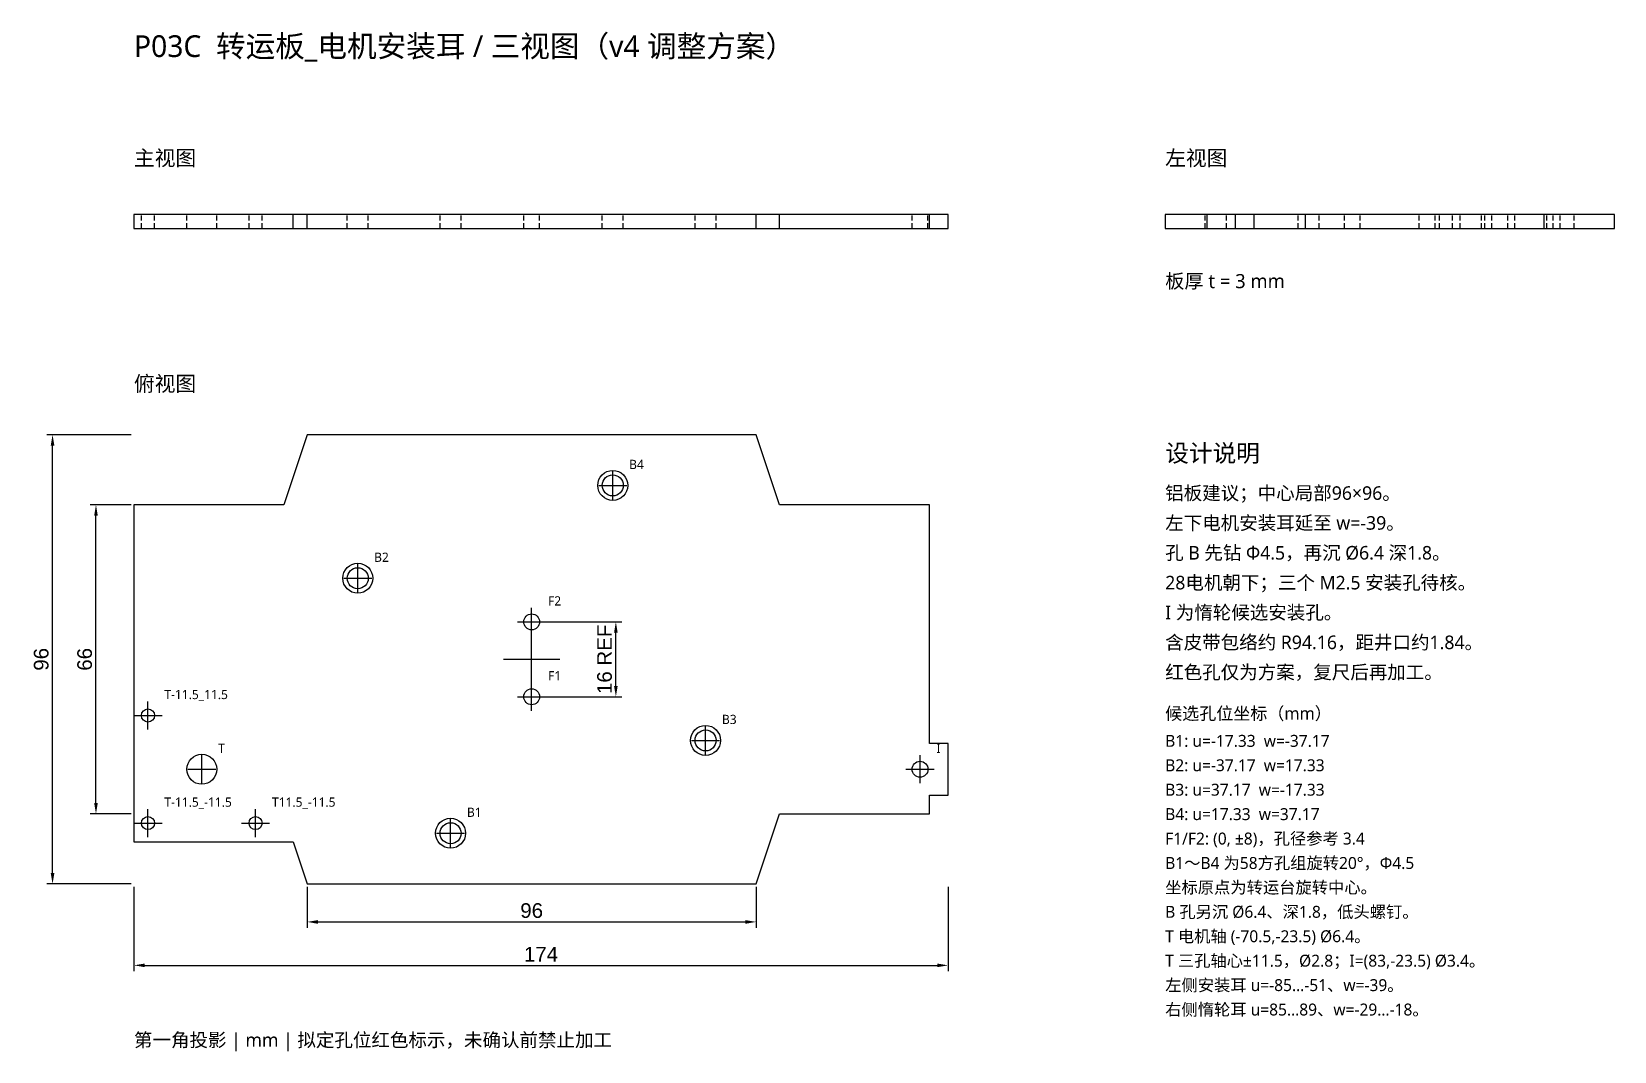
# Model space of a CAD drawing. Header units: millimetres. Extents: x 30 to 369, y 16 to 234.
import ezdxf

# ---------------------------------------------------------------- set-up
doc = ezdxf.new("R2010")
doc.units = ezdxf.units.MM
doc.linetypes.add('HIDDEN2', pattern=[4.7625, 3.175, -1.5875])
for name, color, linetype in [('CENTER', 4, 'Continuous'), ('DIMENSIONS', 3, 'Continuous'), ('NOTES', 7, 'Continuous'), ('OUTLINE', 7, 'Continuous'), ('PROPOSED_HIDDEN', 1, 'HIDDEN2'), ('PROPOSED_HOLES', 1, 'Continuous')]:
    doc.layers.add(name, color=color, linetype=linetype)
doc.styles.add('CN_NOTES', font='Microsoft YaHei.ttf')
doc.styles.get("Standard").update_dxf_attribs({"font": 'arial.ttf'})
doc.dimstyles.new('ISO-25', dxfattribs={"dimtxt": 2.5, "dimasz": 2.5, "dimexe": 1.25, "dimexo": 0.625, "dimtad": 1, "dimtxsty": 'Standard', "dimcen": 2.5, "dimadec": 0, "dimazin": 0, "dimtfac": 1, "dimtmove": 0, "dimatfit": 3, "dimfxl": 1, "dimarcsym": 0})

# ---------------------------------------------------------------- blocks, each defined once
blk = doc.blocks.new('*D1')
at = {"layer": 'Defpoints', "color": 0, "transparency": 16777216}
for p in [(52.2, 52.2), (226.2, 52.2), (226.2, 34.8)]:
    blk.add_point(p, dxfattribs=at)
at = {"layer": 'DIMENSIONS', "color": 0, "lineweight": -2, "transparency": 16777216}
for p, q in [((52.2, 51.58), (52.2, 33.55)), ((226.2, 51.58), (226.2, 33.55)), ((54.52, 34.8), (223.88, 34.8))]:
    blk.add_line(p, q, dxfattribs=at)
at = {"layer": 'DIMENSIONS', "color": 0, "transparency": 16777216}
for points in [[(54.52, 35.19), (54.52, 34.41), (52.2, 34.8)], [(223.88, 35.19), (223.88, 34.41), (226.2, 34.8)]]:
    blk.add_solid(points, dxfattribs=at)
at = {"layer": 'DIMENSIONS', "color": 0, "transparency": 16777216, "insert": (139.2, 37.18), "char_height": 3.132, "attachment_point": 5}
blk.add_mtext('174', dxfattribs=at)
blk = doc.blocks.new('*D2')
at = {"layer": 'Defpoints', "color": 0, "transparency": 16777216}
for p in [(34.8, 148.2), (52.2, 148.2), (52.2, 52.2)]:
    blk.add_point(p, dxfattribs=at)
at = {"layer": 'DIMENSIONS', "color": 0, "lineweight": -2, "transparency": 16777216}
for p, q in [((51.58, 148.2), (33.55, 148.2)), ((34.8, 54.52), (34.8, 145.88)), ((51.58, 52.2), (33.55, 52.2))]:
    blk.add_line(p, q, dxfattribs=at)
at = {"layer": 'DIMENSIONS', "color": 0, "transparency": 16777216}
for points in [[(34.41, 145.88), (35.19, 145.88), (34.8, 148.2)], [(34.41, 54.52), (35.19, 54.52), (34.8, 52.2)]]:
    blk.add_solid(points, dxfattribs=at)
at = {"layer": 'DIMENSIONS', "color": 0, "transparency": 16777216, "insert": (32.39, 100.2), "char_height": 3.132, "attachment_point": 5, "rotation": 90}
blk.add_mtext('96', dxfattribs=at)
blk = doc.blocks.new('*D3')
at = {"layer": 'Defpoints', "color": 0, "transparency": 16777216}
for p in [(137.2, 108.2), (155.2, 108.2), (137.2, 92.2)]:
    blk.add_point(p, dxfattribs=at)
at = {"layer": 'DIMENSIONS', "color": 0, "lineweight": -2, "transparency": 16777216}
for p, q in [((137.82, 108.2), (156.45, 108.2)), ((155.2, 94.52), (155.2, 105.88)), ((137.82, 92.2), (156.45, 92.2))]:
    blk.add_line(p, q, dxfattribs=at)
at = {"layer": 'DIMENSIONS', "color": 0, "transparency": 16777216}
for points in [[(154.81, 105.88), (155.59, 105.88), (155.2, 108.2)], [(154.81, 94.52), (155.59, 94.52), (155.2, 92.2)]]:
    blk.add_solid(points, dxfattribs=at)
at = {"layer": 'DIMENSIONS', "color": 0, "transparency": 16777216, "insert": (152.79, 100.2), "char_height": 3.132, "attachment_point": 5, "rotation": 90}
blk.add_mtext('16 REF', dxfattribs=at)
blk = doc.blocks.new('*D4')
at = {"layer": 'Defpoints', "color": 0, "transparency": 16777216}
for p in [(44.08, 133.2), (52.2, 133.2), (52.2, 67.2)]:
    blk.add_point(p, dxfattribs=at)
at = {"layer": 'DIMENSIONS', "color": 0, "lineweight": -2, "transparency": 16777216}
for p, q in [((51.58, 133.2), (42.83, 133.2)), ((44.08, 69.52), (44.08, 130.88)), ((51.58, 67.2), (42.83, 67.2))]:
    blk.add_line(p, q, dxfattribs=at)
at = {"layer": 'DIMENSIONS', "color": 0, "transparency": 16777216}
for points in [[(43.69, 130.88), (44.47, 130.88), (44.08, 133.2)], [(43.69, 69.52), (44.47, 69.52), (44.08, 67.2)]]:
    blk.add_solid(points, dxfattribs=at)
at = {"layer": 'DIMENSIONS', "color": 0, "transparency": 16777216, "insert": (41.67, 100.2), "char_height": 3.132, "attachment_point": 5, "rotation": 90}
blk.add_mtext('66', dxfattribs=at)
blk = doc.blocks.new('*D5')
at = {"layer": 'Defpoints', "color": 0, "transparency": 16777216}
for p in [(89.2, 52.2), (185.2, 52.2), (185.2, 44.08)]:
    blk.add_point(p, dxfattribs=at)
at = {"layer": 'DIMENSIONS', "color": 0, "lineweight": -2, "transparency": 16777216}
for p, q in [((89.2, 51.58), (89.2, 42.83)), ((185.2, 51.58), (185.2, 42.83)), ((91.52, 44.08), (182.88, 44.08))]:
    blk.add_line(p, q, dxfattribs=at)
at = {"layer": 'DIMENSIONS', "color": 0, "transparency": 16777216}
for points in [[(91.52, 44.47), (91.52, 43.69), (89.2, 44.08)], [(182.88, 44.47), (182.88, 43.69), (185.2, 44.08)]]:
    blk.add_solid(points, dxfattribs=at)
at = {"layer": 'DIMENSIONS', "color": 0, "transparency": 16777216, "insert": (137.2, 46.49), "char_height": 3.132, "attachment_point": 5}
blk.add_mtext('96', dxfattribs=at)

msp = doc.modelspace()

# ---------------------------------------------------------------- linework, layer by layer
at = {"layer": 'CENTER'}
for p, q in [((154.53, 134.37), (154.53, 140.37)), ((151.53, 137.37), (157.53, 137.37)), ((100.03, 114.53), (100.03, 120.53)), ((97.03, 117.53), (103.03, 117.53)), ((137.2, 105.2), (137.2, 111.2)), ((134.2, 108.2), (140.2, 108.2)), ((137.2, 94.2), (137.2, 106.2)), ((131.2, 100.2), (143.2, 100.2)), ((137.2, 89.2), (137.2, 95.2)), ((134.2, 92.2), (140.2, 92.2)), ((52.2, 88.2), (58.2, 88.2)), ((55.2, 85.2), (55.2, 91.2)), ((174.37, 79.87), (174.37, 85.87)), ((171.37, 82.87), (177.37, 82.87)), ((66.7, 73.7), (66.7, 79.7)), ((220.2, 73.7), (220.2, 79.7)), ((63.7, 76.7), (69.7, 76.7)), ((217.2, 76.7), (223.2, 76.7)), ((55.2, 62.2), (55.2, 68.2)), ((78.2, 62.2), (78.2, 68.2)), ((52.2, 65.2), (58.2, 65.2)), ((75.2, 65.2), (81.2, 65.2)), ((119.87, 60.03), (119.87, 66.03)), ((116.87, 63.03), (122.87, 63.03))]:
    msp.add_line(p, q, dxfattribs=at)
at = {"layer": 'OUTLINE'}
for p, q in [((226.2, 195.28), (52.2, 195.28)), ((52.2, 195.28), (52.2, 192.28)), ((86.2, 192.28), (86.2, 195.28)), ((89.2, 192.28), (89.2, 195.28)), ((185.2, 192.28), (185.2, 195.28)), ((190.2, 192.28), (190.2, 195.28)), ((222.2, 192.28), (222.2, 195.28)), ((226.2, 192.28), (226.2, 195.28)), ((368.6, 195.28), (272.6, 195.28)), ((272.6, 195.28), (272.6, 192.28)), ((281.6, 192.28), (281.6, 195.28)), ((287.6, 192.28), (287.6, 195.28)), ((291.6, 192.28), (291.6, 195.28)), ((302.6, 192.28), (302.6, 195.28)), ((353.6, 192.28), (353.6, 195.28)), ((368.6, 192.28), (368.6, 195.28)), ((52.2, 192.28), (226.2, 192.28)), ((272.6, 192.28), (368.6, 192.28)), ((89.2, 148.2), (84.2, 133.2)), ((185.2, 148.2), (89.2, 148.2)), ((190.2, 133.2), (185.2, 148.2)), ((84.2, 133.2), (52.2, 133.2)), ((52.2, 133.2), (52.2, 61.2)), ((222.2, 133.2), (190.2, 133.2)), ((222.2, 82.2), (222.2, 133.2)), ((226.2, 82.2), (222.2, 82.2)), ((226.2, 71.2), (226.2, 82.2)), ((222.2, 67.2), (222.2, 71.2)), ((222.2, 71.2), (226.2, 71.2)), ((185.2, 52.2), (190.2, 67.2)), ((190.2, 67.2), (222.2, 67.2)), ((52.2, 61.2), (86.2, 61.2)), ((86.2, 61.2), (89.2, 52.2)), ((89.2, 52.2), (185.2, 52.2))]:
    msp.add_line(p, q, dxfattribs=at)
at = {"layer": 'PROPOSED_HIDDEN', "ltscale": 0.35}
for p, q in [((53.8, 192.28), (53.8, 195.28)), ((53.8, 192.28), (53.8, 195.28)), ((56.6, 192.28), (56.6, 195.28)), ((56.6, 192.28), (56.6, 195.28)), ((63.5, 192.28), (63.5, 195.28)), ((69.9, 192.28), (69.9, 195.28)), ((76.8, 192.28), (76.8, 195.28)), ((79.6, 192.28), (79.6, 195.28)), ((97.78, 192.28), (97.78, 195.28)), ((102.28, 192.28), (102.28, 195.28)), ((117.62, 192.28), (117.62, 195.28)), ((122.12, 192.28), (122.12, 195.28)), ((135.5, 192.28), (135.5, 195.28)), ((135.5, 192.28), (135.5, 195.28)), ((138.9, 192.28), (138.9, 195.28)), ((138.9, 192.28), (138.9, 195.28)), ((152.28, 192.28), (152.28, 195.28)), ((156.78, 192.28), (156.78, 195.28)), ((172.12, 192.28), (172.12, 195.28)), ((176.62, 192.28), (176.62, 195.28)), ((218.5, 192.28), (218.5, 195.28)), ((221.9, 192.28), (221.9, 195.28)), ((281.18, 192.28), (281.18, 195.28)), ((285.68, 192.28), (285.68, 195.28)), ((301.02, 192.28), (301.02, 195.28)), ((305.52, 192.28), (305.52, 195.28)), ((310.9, 192.28), (310.9, 195.28)), ((314.3, 192.28), (314.3, 195.28)), ((326.9, 192.28), (326.9, 195.28)), ((330.3, 192.28), (330.3, 195.28)), ((331.2, 192.28), (331.2, 195.28)), ((334, 192.28), (334, 195.28)), ((335.68, 192.28), (335.68, 195.28)), ((340.18, 192.28), (340.18, 195.28)), ((340.9, 192.28), (340.9, 195.28)), ((342.4, 192.28), (342.4, 195.28)), ((345.8, 192.28), (345.8, 195.28)), ((347.3, 192.28), (347.3, 195.28)), ((354.2, 192.28), (354.2, 195.28)), ((354.2, 192.28), (354.2, 195.28)), ((355.52, 192.28), (355.52, 195.28)), ((357, 192.28), (357, 195.28)), ((357, 192.28), (357, 195.28)), ((360.02, 192.28), (360.02, 195.28))]:
    msp.add_line(p, q, dxfattribs=at)
at = {"layer": 'PROPOSED_HOLES'}
for centre, radius in [((154.53, 137.37), 3.2), ((154.53, 137.37), 2.25), ((100.03, 117.53), 3.2), ((100.03, 117.53), 2.25), ((137.2, 108.2), 1.7), ((137.2, 92.2), 1.7), ((55.2, 88.2), 1.4), ((174.37, 82.87), 3.2), ((174.37, 82.87), 2.25), ((66.7, 76.7), 3.2), ((220.2, 76.7), 1.7), ((55.2, 65.2), 1.4), ((78.2, 65.2), 1.4), ((119.87, 63.03), 3.2), ((119.87, 63.03), 2.25)]:
    msp.add_circle(centre, radius, dxfattribs=at)

# ---------------------------------------------------------------- texts
at = {"layer": 'NOTES', "style": 'CN_NOTES'}
for s, height, p in [('P03C  转运板_电机安装耳 / 三视图（v4 调整方案）', 4.64, (52.2, 228.92)), ('主视图', 3.248, (52.2, 205.72)), ('左视图', 3.248, (272.6, 205.72)), ('板厚 t = 3 mm', 3.016, (272.6, 179.52)), ('俯视图', 3.248, (52.2, 157.48)), ('设计说明', 3.712, (272.6, 142.4)), ('铝板建议；中心局部96×96。', 2.9, (272.6, 134.28)), ('左下电机安装耳延至 w=-39。', 2.9, (272.6, 127.9)), ('孔 B 先钻 Φ4.5，再沉 Ø6.4 深1.8。', 2.9, (272.6, 121.52)), ('28电机朝下；三个 M2.5 安装孔待核。', 2.9, (272.6, 115.14)), ('I 为惰轮候选安装孔。', 2.9, (272.6, 108.76)), ('含皮带包络约 R94.16，距井口约1.84。', 2.9, (272.6, 102.38)), ('红色孔仅为方案，复尺后再加工。', 2.9, (272.6, 96)), ('候选孔位坐标（mm）', 2.668, (272.6, 87.3)), ('第一角投影 | mm | 拟定孔位红色标示，未确认前禁止加工', 2.9, (52.2, 17.4))]:
    msp.add_text(s, height=height, dxfattribs=at).set_placement(p)
at = {"layer": 'PROPOSED_HOLES', "style": 'CN_NOTES'}
for s, height, p in [('B4', 1.972, (158.03, 140.87)), ('B2', 1.972, (103.53, 121.03)), ('F2', 1.972, (140.7, 111.7)), ('F1', 1.972, (140.7, 95.7)), ('T-11.5_11.5', 1.972, (58.7, 91.7)), ('B3', 1.972, (177.87, 86.37)), ('T', 1.97, (70.2, 80.2)), ('I', 1.97, (223.7, 80.2)), ('B1: u=-17.33  w=-37.17', 2.552, (272.6, 81.5)), ('B2: u=-37.17  w=17.33', 2.552, (272.6, 76.28)), ('B3: u=37.17  w=-17.33', 2.552, (272.6, 71.06)), ('T-11.5_-11.5', 1.972, (58.7, 68.7)), ('T11.5_-11.5', 1.972, (81.7, 68.7)), ('B1', 1.972, (123.37, 66.53)), ('B4: u=17.33  w=37.17', 2.552, (272.6, 65.84)), ('F1/F2: (0, ±8)，孔径参考 3.4', 2.552, (272.6, 60.62)), ('B1～B4 为58方孔组旋转20°，Φ4.5', 2.552, (272.6, 55.4)), ('坐标原点为转运台旋转中心。', 2.552, (272.6, 50.18)), ('B 孔另沉 Ø6.4、深1.8，低头螺钉。', 2.552, (272.6, 44.96)), ('T 电机轴 (-70.5,-23.5) Ø6.4。', 2.552, (272.6, 39.74)), ('T 三孔轴心±11.5，Ø2.8；I=(83,-23.5) Ø3.4。', 2.552, (272.6, 34.52)), ('左侧安装耳 u=-85…-51、w=-39。', 2.552, (272.6, 29.3)), ('右侧惰轮耳 u=85…89、w=-29…-18。', 2.552, (272.6, 24.08))]:
    msp.add_text(s, height=height, dxfattribs=at).set_placement(p)

# ---------------------------------------------------------------- dimensions: what is measured, and where the dimension line sits
at = {"layer": 'DIMENSIONS'}
for base, p1, p2, picture, middle in [((34.8, 148.2), (52.2, 52.2), (52.2, 148.2), '*D2', (32.39, 100.2)), ((44.08, 133.2), (52.2, 67.2), (52.2, 133.2), '*D4', (41.67, 100.2))]:
    dim = msp.add_linear_dim(base=base, p1=p1, p2=p2, angle=90, dimstyle='ISO-25', override={"dimtxt": 3.132, "dimasz": 2.32, "dimgap": 0.812, "dimdec": 0, "dimlfac": 1}, dxfattribs=at)
    dim.commit()
    dim.dimension.update_dxf_attribs({"geometry": picture, "text_midpoint": middle})
dim = msp.add_linear_dim(base=(155.2, 108.2), p1=(137.2, 92.2), p2=(137.2, 108.2), angle=90, text='<> REF', dimstyle='ISO-25', override={"dimtxt": 3.132, "dimasz": 2.32, "dimgap": 0.812, "dimdec": 0, "dimlfac": 1}, dxfattribs=at)
dim.commit()
dim.dimension.update_dxf_attribs({"geometry": '*D3', "text_midpoint": (152.79, 100.2)})
for base, p1, p2, picture, middle in [((226.2, 34.8), (52.2, 52.2), (226.2, 52.2), '*D1', (139.2, 37.18)), ((185.2, 44.08), (89.2, 52.2), (185.2, 52.2), '*D5', (137.2, 46.49))]:
    dim = msp.add_linear_dim(base=base, p1=p1, p2=p2, dimstyle='ISO-25', override={"dimtxt": 3.132, "dimasz": 2.32, "dimgap": 0.812, "dimdec": 0, "dimlfac": 1}, dxfattribs=at)
    dim.commit()
    dim.dimension.update_dxf_attribs({"geometry": picture, "text_midpoint": middle})

doc.saveas('drawing.dxf')
